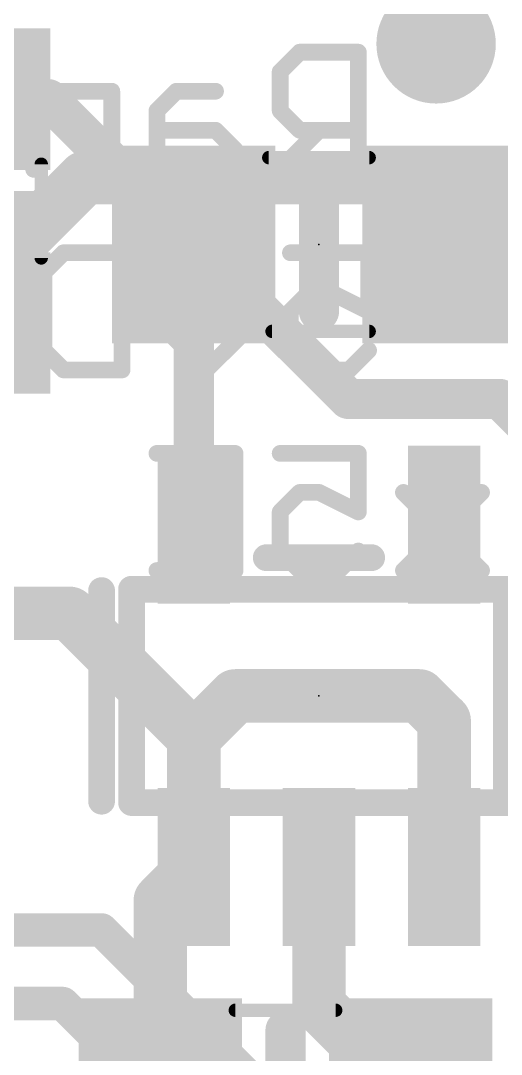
# Model space of a CAD drawing. Extents: x -0.1 to 25.5, y -0.1 to 17.9.
# Drawn here: x 5.86 to 9.51, y 6.04 to 13.89 of the extents above; entities that cross this region are included whole.
import ezdxf

# ---------------------------------------------------------------- set-up
doc = ezdxf.new("R2010")
doc.units = 0
for name, color, linetype in [('1', 12, 'CONTINUOUS'), ('16', 5, 'CONTINUOUS'), ('18', 110, 'CONTINUOUS'), ('21', 40, 'CONTINUOUS'), ('22', 6, 'CONTINUOUS'), ('23', 40, 'CONTINUOUS'), ('51', 253, 'CONTINUOUS')]:
    doc.layers.add(name, color=color, linetype=linetype)

# ---------------------------------------------------------------- blocks, each defined once
blk = doc.blocks.new('RECT')
blk.add_solid([(-0.5, -0.5), (0.5, -0.5), (-0.5, 0.5), (0.5, 0.5)])
blk = doc.blocks.new('ROUNDV')
at = {"const_width": 0.5}
blk.add_lwpolyline([(0, -0.25, 1), (0, 0.25, 1), (0, -0.25)], format="xyb", dxfattribs=at)

msp = doc.modelspace()

# ---------------------------------------------------------------- linework, layer by layer
at = {"layer": '1'}
for points, const_width in [([(5.588, 13.296), (6.074, 13.296)], 0.3048), ([(6.074, 13.296), (7.178, 12.192)], 0.3048), ([(7.178, 12.192), (7.178, 10.0631)], 0.3048), ([(7.178, 12.192), (8.3513, 11.0187)], 0.3048), ([(8.3513, 11.0187), (9.5003, 11.0187)], 0.3048), ([(9.5003, 11.0187), (9.942, 10.577)], 0.3048), ([(5.054, 9.39), (6.236, 9.39)], 0.4064), ([(6.236, 9.39), (7.178, 8.448)], 0.4064), ([(7.493, 8.763), (7.178, 8.448)], 0.4064), ([(8.89, 8.763), (7.493, 8.763)], 0.4064), ([(9.078, 8.575), (8.89, 8.763)], 0.4064), ([(9.078, 7.4629), (9.078, 8.575)], 0.4064), ([(7.178, 8.448), (7.178, 7.4629)], 0.4064), ([(7.178, 7.4629), (6.924, 7.2089)], 0.4064), ([(8.128, 7.4629), (8.128, 6.411)], 0.4064), ([(6.924, 7.2089), (6.924, 5.715)], 0.4064), ([(8.824, 5.715), (8.128, 6.411)], 0.4064)]:
    msp.add_lwpolyline(points, dxfattribs=dict(at, const_width=const_width))
for points, const_width in [([(6.1279, 13.3499, 1), (6.0201, 13.2421)], 0.1524), ([(6.074, 13.2198, 1), (6.074, 13.3722)], 0.1524), ([(7.2542, 12.192, 1), (7.1018, 12.192)], 0.1524), ([(7.2319, 12.2459, 1), (7.1241, 12.1381)], 0.1524), ([(7.1241, 12.1381, 1), (7.2319, 12.2459)], 0.1524), ([(8.3513, 11.0949, 1), (8.3513, 10.9425)], 0.1524), ([(9.5542, 11.0726, 1), (9.4464, 10.9648)], 0.1524), ([(9.5003, 10.9425, 1), (9.5003, 11.0949)], 0.1524), ([(8.2974, 10.9648, 1), (8.4052, 11.0726)], 0.1524), ([(7.1018, 10.0631, 1), (7.2542, 10.0631)], 0.1524), ([(6.3078, 9.4618, 1), (6.1642, 9.3182)], 0.2032), ([(6.236, 9.2884, 1), (6.236, 9.4916)], 0.2032), ([(7.493, 8.8646, 1), (7.493, 8.6614)], 0.2032), ([(7.5648, 8.6912, 1), (7.4212, 8.8348)], 0.2032), ([(8.9618, 8.8348, 1), (8.8182, 8.6912)], 0.2032), ([(8.89, 8.6614, 1), (8.89, 8.8646)], 0.2032), ([(9.1796, 8.575, 1), (8.9764, 8.575)], 0.2032), ([(9.0062, 8.5032, 1), (9.1498, 8.6468)], 0.2032), ([(7.2796, 8.448, 1), (7.0764, 8.448)], 0.2032), ([(7.1062, 8.5198, 1), (7.2498, 8.3762)], 0.2032), ([(7.1062, 8.3762, 1), (7.2498, 8.5198)], 0.2032), ([(7.2498, 7.3911, 1), (7.1062, 7.5347)], 0.2032), ([(8.2296, 7.4629, 1), (8.0264, 7.4629)], 0.2032), ([(7.0764, 7.4629, 1), (7.2796, 7.4629)], 0.2032), ([(8.9764, 7.4629, 1), (9.1796, 7.4629)], 0.2032), ([(7.0256, 7.2089, 1), (6.8224, 7.2089)], 0.2032), ([(6.8522, 7.2807, 1), (6.9958, 7.1371)], 0.2032), ([(8.1998, 6.4828, 1), (8.0562, 6.3392)], 0.2032), ([(8.0264, 6.411, 1), (8.2296, 6.411)], 0.2032)]:
    msp.add_lwpolyline(points, format="xyb", dxfattribs=dict(at, const_width=const_width))
at = {"layer": '16'}
for points, const_width in [([(6.35, 12.7), (3.556, 9.906)], 0.4064), ([(21.248, 12.7), (6.35, 12.7)], 0.4064), ([(6.477, 6.985), (4.8492, 6.985)], 0.254), ([(8.128, 5.334), (6.477, 6.985)], 0.254), ([(2.5908, 6.4262), (6.1819, 6.4262)], 0.254), ([(6.1819, 6.4262), (7.9091, 4.699)], 0.254)]:
    msp.add_lwpolyline(points, dxfattribs=dict(at, const_width=const_width))
for points, const_width in [([(6.35, 12.8016, 1), (6.35, 12.5984)], 0.2032), ([(6.4218, 12.6282, 1), (6.2782, 12.7718)], 0.2032), ([(6.5219, 7.0299, 1), (6.4321, 6.9401)], 0.127), ([(6.477, 6.9215, 1), (6.477, 7.0485)], 0.127), ([(6.2268, 6.4711, 1), (6.137, 6.3813)], 0.127), ([(6.1819, 6.3627, 1), (6.1819, 6.4897)], 0.127)]:
    msp.add_lwpolyline(points, format="xyb", dxfattribs=dict(at, const_width=const_width))
at = {"layer": '21'}
for points, const_width in [([(8.128, 12.7), (8.128, 11.684)], 0.3048), ([(5.988, 12.446), (5.188, 12.446)], 0.3048), ([(7.728, 9.813), (8.528, 9.813)], 0.2032), ([(6.478, 9.563), (6.478, 7.963)], 0.2032), ([(7.874, 6.223), (7.874, 5.207)], 0.3048)]:
    msp.add_lwpolyline(points, dxfattribs=dict(at, const_width=const_width))
for points, const_width in [([(8.2042, 12.7, 1), (8.0518, 12.7)], 0.1524), ([(5.988, 12.3698, 1), (5.988, 12.5222)], 0.1524), ([(8.0518, 11.684, 1), (8.2042, 11.684)], 0.1524), ([(7.728, 9.8638, 1), (7.728, 9.7622)], 0.1016), ([(8.528, 9.7622, 1), (8.528, 9.8638)], 0.1016), ([(6.5288, 9.563, 1), (6.4272, 9.563)], 0.1016), ([(6.4272, 7.963, 1), (6.5288, 7.963)], 0.1016), ([(7.9502, 6.223, 1), (7.7978, 6.223)], 0.1524)]:
    msp.add_lwpolyline(points, format="xyb", dxfattribs=dict(at, const_width=const_width))
at = {"layer": '22', "const_width": 0.127}
for points in [[(7.9818, 13.6533), (7.8335, 13.505)], [(8.4267, 13.6533), (7.9818, 13.6533)], [(8.4267, 12.7635), (8.4267, 13.6533)], [(7.8335, 13.505), (7.8335, 13.2084)], [(6.1108, 13.3567), (5.9625, 13.2084)], [(6.5556, 13.3567), (6.1108, 13.3567)], [(6.5556, 12.7635), (6.5556, 13.3567)], [(7.0463, 13.3567), (6.898, 13.2084)], [(7.3429, 13.3567), (7.0463, 13.3567)], [(5.9625, 13.2084), (5.9625, 12.7635)], [(6.898, 13.2084), (6.898, 12.7635)], [(7.8335, 13.2084), (7.9818, 13.0601)], [(7.3429, 13.0601), (6.898, 13.0601)], [(7.4912, 12.9118), (7.3429, 13.0601)], [(8.1301, 13.0601), (7.8335, 12.7635)], [(7.9818, 13.0601), (8.4267, 13.0601)], [(7.3429, 12.7635), (7.4912, 12.9118)], [(6.898, 12.7635), (7.3429, 12.7635)], [(6.0404, 11.981), (6.1887, 12.1293)], [(6.1887, 12.1293), (6.6336, 12.1293)], [(6.6336, 12.1293), (6.6336, 11.2395)], [(6.9759, 11.5361), (6.9759, 12.1293)], [(7.5691, 12.1293), (7.5691, 11.5361)], [(7.9115, 12.1293), (8.5046, 12.1293)], [(8.5046, 12.1293), (8.5046, 11.6844)], [(6.0404, 11.3878), (6.0404, 11.981)], [(8.0598, 11.8327), (7.9115, 11.6844)], [(8.2081, 11.8327), (8.0598, 11.8327)], [(8.5046, 11.6844), (8.2081, 11.8327)], [(7.9115, 11.6844), (7.9115, 11.3878)], [(9.4402, 11.6844), (8.847, 11.6844)], [(7.2725, 11.2395), (6.9759, 11.5361)], [(7.5691, 11.5361), (7.2725, 11.2395)], [(6.1887, 11.2395), (6.0404, 11.3878)], [(7.9115, 11.3878), (8.0598, 11.2395)], [(8.3563, 11.2395), (8.5046, 11.3878)], [(6.6336, 11.2395), (6.1887, 11.2395)], [(8.0598, 11.2395), (8.3563, 11.2395)], [(6.898, 10.6053), (7.4912, 10.6053)], [(7.4912, 10.6053), (7.4912, 9.7155)], [(7.8335, 10.6053), (8.4267, 10.6053)], [(8.4267, 10.6053), (8.4267, 10.1604)], [(7.9818, 10.3087), (7.8335, 10.1604)], [(8.1301, 10.3087), (7.9818, 10.3087)], [(8.4267, 10.1604), (8.1301, 10.3087)], [(9.3622, 10.3087), (8.769, 9.7155)], [(9.3622, 9.7155), (8.769, 10.3087)], [(7.4912, 10.1604), (7.1946, 10.1604)], [(7.8335, 10.1604), (7.8335, 9.8638)], [(7.8335, 9.8638), (7.9818, 9.7155)], [(8.2784, 9.7155), (8.4267, 9.8638)], [(7.4912, 9.7155), (6.898, 9.7155)], [(7.9818, 9.7155), (8.2784, 9.7155)]]:
    msp.add_lwpolyline(points, dxfattribs=at)
at = {"layer": '22', "const_width": 0.0635}
for points in [[(7.9818, 13.685, 1), (7.9818, 13.6215)], [(8.0042, 13.6308, 1), (7.9593, 13.6757)], [(8.4584, 13.6533, 1), (8.3949, 13.6533)], [(8.4267, 13.6215, 1), (8.4267, 13.685)], [(7.811, 13.5274, 1), (7.856, 13.4825)], [(7.8653, 13.505, 1), (7.8018, 13.505)], [(6.1108, 13.3884, 1), (6.1108, 13.3249)], [(6.1332, 13.3342, 1), (6.0883, 13.3791)], [(6.5874, 13.3567, 1), (6.5239, 13.3567)], [(6.5556, 13.3249, 1), (6.5556, 13.3884)], [(7.0463, 13.3884, 1), (7.0463, 13.3249)], [(7.0687, 13.3342, 1), (7.0238, 13.3791)], [(7.3429, 13.3249, 1), (7.3429, 13.3884)], [(5.9942, 13.2084, 1), (5.9307, 13.2084)], [(6.9297, 13.2084, 1), (6.8662, 13.2084)], [(7.856, 13.2308, 1), (7.811, 13.1859)], [(5.94, 13.2308, 1), (5.9849, 13.1859)], [(6.8755, 13.2308, 1), (6.9204, 13.1859)], [(7.8018, 13.2084, 1), (7.8653, 13.2084)], [(6.898, 13.0918, 1), (6.898, 13.0283)], [(7.3653, 13.0825, 1), (7.3204, 13.0376)], [(7.3429, 13.0283, 1), (7.3429, 13.0918)], [(7.9818, 13.0918, 1), (7.9818, 13.0283)], [(7.9593, 13.0376, 1), (8.0042, 13.0825)], [(8.1525, 13.0376, 1), (8.1076, 13.0825)], [(8.4267, 13.0283, 1), (8.4267, 13.0918)], [(7.5136, 12.8893, 1), (7.4687, 12.9342)], [(7.4687, 12.8893, 1), (7.5136, 12.9342)], [(6.898, 12.7953, 1), (6.898, 12.7317)], [(7.3204, 12.786, 1), (7.3653, 12.741)], [(7.3429, 12.7317, 1), (7.3429, 12.7953)], [(7.811, 12.786, 1), (7.856, 12.741)], [(5.9307, 12.7635, 1), (5.9942, 12.7635)], [(6.5239, 12.7635, 1), (6.5874, 12.7635)], [(6.8662, 12.7635, 1), (6.9297, 12.7635)], [(8.3949, 12.7635, 1), (8.4584, 12.7635)], [(6.1887, 12.161, 1), (6.1887, 12.0975)], [(6.2112, 12.1068, 1), (6.1663, 12.1517)], [(6.6653, 12.1293, 1), (6.6018, 12.1293)], [(6.6336, 12.0975, 1), (6.6336, 12.161)], [(7.0077, 12.1293, 1), (6.9442, 12.1293)], [(7.6009, 12.1293, 1), (7.5374, 12.1293)], [(7.9115, 12.161, 1), (7.9115, 12.0975)], [(8.5364, 12.1293, 1), (8.4729, 12.1293)], [(8.5046, 12.0975, 1), (8.5046, 12.161)], [(6.0722, 11.981, 1), (6.0087, 11.981)], [(6.018, 12.0034, 1), (6.0629, 11.9585)], [(8.0598, 11.8644, 1), (8.0598, 11.8009)], [(8.0822, 11.8102, 1), (8.0373, 11.8551)], [(8.2222, 11.8611, 1), (8.1939, 11.8043)], [(8.2081, 11.8009, 1), (8.2081, 11.8644)], [(7.9432, 11.6844, 1), (7.8797, 11.6844)], [(7.889, 11.7068, 1), (7.9339, 11.6619)], [(8.4729, 11.6844, 1), (8.5364, 11.6844)], [(8.4904, 11.656, 1), (8.5188, 11.7128)], [(8.847, 11.7161, 1), (8.847, 11.6526)], [(9.4402, 11.6526, 1), (9.4402, 11.7161)], [(6.9984, 11.5585, 1), (6.9535, 11.5136)], [(6.9442, 11.5361, 1), (7.0077, 11.5361)], [(7.5374, 11.5361, 1), (7.6009, 11.5361)], [(7.5916, 11.5136, 1), (7.5467, 11.5585)], [(6.0629, 11.4102, 1), (6.018, 11.3653)], [(6.0087, 11.3878, 1), (6.0722, 11.3878)], [(7.8797, 11.3878, 1), (7.9432, 11.3878)], [(7.9339, 11.4102, 1), (7.889, 11.3653)], [(8.5271, 11.3653, 1), (8.4822, 11.4102)], [(6.1887, 11.2713, 1), (6.1887, 11.2078)], [(6.1663, 11.217, 1), (6.2112, 11.262)], [(6.6018, 11.2395, 1), (6.6653, 11.2395)], [(6.6336, 11.2078, 1), (6.6336, 11.2713)], [(7.2501, 11.262, 1), (7.295, 11.217)], [(7.2501, 11.217, 1), (7.295, 11.262)], [(8.0598, 11.2713, 1), (8.0598, 11.2078)], [(8.0373, 11.217, 1), (8.0822, 11.262)], [(8.3339, 11.262, 1), (8.3788, 11.217)], [(8.3563, 11.2078, 1), (8.3563, 11.2713)], [(6.898, 10.637, 1), (6.898, 10.5735)], [(7.5229, 10.6053, 1), (7.4594, 10.6053)], [(7.4912, 10.5735, 1), (7.4912, 10.637)], [(7.8335, 10.637, 1), (7.8335, 10.5735)], [(8.4584, 10.6053, 1), (8.3949, 10.6053)], [(8.4267, 10.5735, 1), (8.4267, 10.637)], [(7.9818, 10.3404, 1), (7.9818, 10.2769)], [(8.0042, 10.2862, 1), (7.9593, 10.3311)], [(8.1443, 10.3371, 1), (8.1159, 10.2803)], [(8.1301, 10.2769, 1), (8.1301, 10.3404)], [(8.7915, 10.3311, 1), (8.7466, 10.2862)], [(9.3846, 10.2862, 1), (9.3397, 10.3311)], [(7.1946, 10.1921, 1), (7.1946, 10.1286)], [(7.4912, 10.1286, 1), (7.4912, 10.1921)], [(7.811, 10.1828, 1), (7.856, 10.1379)], [(7.8653, 10.1604, 1), (7.8018, 10.1604)], [(8.4125, 10.132, 1), (8.4409, 10.1888)], [(8.3949, 10.1604, 1), (8.4584, 10.1604)], [(7.856, 9.8862, 1), (7.811, 9.8413)], [(7.8018, 9.8638, 1), (7.8653, 9.8638)], [(8.4491, 9.8413, 1), (8.4042, 9.8862)], [(6.898, 9.7473, 1), (6.898, 9.6837)], [(7.4594, 9.7155, 1), (7.5229, 9.7155)], [(7.4912, 9.6837, 1), (7.4912, 9.7473)], [(7.9818, 9.7473, 1), (7.9818, 9.6837)], [(7.9593, 9.693, 1), (8.0042, 9.738)], [(8.2559, 9.738, 1), (8.3008, 9.693)], [(8.2784, 9.6837, 1), (8.2784, 9.7473)], [(8.7466, 9.738, 1), (8.7915, 9.693)], [(9.3397, 9.693, 1), (9.3846, 9.738)]]:
    msp.add_lwpolyline(points, format="xyb", dxfattribs=at)
at = {"layer": '23'}
for p in [(8.128, 12.192), (8.128, 8.763)]:
    msp.add_point(p, dxfattribs=at)
at = {"layer": '51'}
for points, const_width in [([(7.747, 12.852), (8.509, 12.852)], 0.1016), ([(6.02, 12.802), (6.02, 12.09)], 0.1016), ([(7.772, 11.532), (8.509, 11.532)], 0.1016), ([(6.7056, 7.9526), (6.7056, 9.5734)], 0.2032), ([(6.7056, 9.5734), (9.5504, 9.5734)], 0.2032), ([(9.5504, 9.5734), (9.5504, 7.9526)], 0.2032), ([(9.5504, 7.9526), (6.7056, 7.9526)], 0.2032), ([(7.493, 6.375), (8.255, 6.375)], 0.1016)]:
    msp.add_lwpolyline(points, dxfattribs=dict(at, const_width=const_width))
for points, const_width in [([(7.747, 12.8774, 1), (7.747, 12.8266)], 0.0508), ([(8.509, 12.8266, 1), (8.509, 12.8774)], 0.0508), ([(6.0454, 12.802, 1), (5.9946, 12.802)], 0.0508), ([(5.9946, 12.09, 1), (6.0454, 12.09)], 0.0508), ([(7.772, 11.5574, 1), (7.772, 11.5066)], 0.0508), ([(8.509, 11.5066, 1), (8.509, 11.5574)], 0.0508), ([(6.7564, 9.5734, 1), (6.6548, 9.5734)], 0.1016), ([(6.7056, 9.6242, 1), (6.7056, 9.5226)], 0.1016), ([(9.6012, 9.5734, 1), (9.4996, 9.5734)], 0.1016), ([(9.5504, 9.5226, 1), (9.5504, 9.6242)], 0.1016), ([(6.7056, 8.0034, 1), (6.7056, 7.9018)], 0.1016), ([(9.5504, 7.9018, 1), (9.5504, 8.0034)], 0.1016), ([(6.6548, 7.9526, 1), (6.7564, 7.9526)], 0.1016), ([(9.4996, 7.9526, 1), (9.6012, 7.9526)], 0.1016), ([(7.493, 6.4004, 1), (7.493, 6.3496)], 0.0508), ([(8.255, 6.3496, 1), (8.255, 6.4004)], 0.0508)]:
    msp.add_lwpolyline(points, format="xyb", dxfattribs=dict(at, const_width=const_width))

# ---------------------------------------------------------------- block references
at = {"layer": '1', "xscale": 1.075, "rotation": 270}
for p in [(5.588, 13.296), (5.588, 11.596)]:
    msp.add_blockref('RECT', p, dxfattribs=at)
at = {"layer": '1'}
for p, xscale, yscale in [((7.178, 12.192), 1.24, 1.5), ((9.078, 12.192), 1.24, 1.5), ((7.178, 10.0631), 0.55, 1.2), ((9.078, 10.0631), 0.55, 1.2), ((7.178, 7.4629), 0.55, 1.2), ((8.128, 7.4629), 0.55, 1.2), ((9.078, 7.4629), 0.55, 1.2), ((6.924, 5.715), 1.24, 1.5), ((8.824, 5.715), 1.24, 1.5)]:
    msp.add_blockref('RECT', p, dxfattribs=dict(at, xscale=xscale, yscale=yscale))
at = {"layer": '18', "xscale": 0.9064, "yscale": 0.9064}
msp.add_blockref('ROUNDV', (9.017, 13.716), dxfattribs=at)
msp.add_blockref('ROUNDV', (9.017, 13.716), dxfattribs=at)
at = {"layer": '51', "xscale": 0.5001, "yscale": 0.95, "rotation": 270}
for p in [(5.5931, 13.0342), (5.5931, 11.8658)]:
    msp.add_blockref('RECT', p, dxfattribs=at)
at = {"layer": '51'}
for p, xscale, yscale in [((7.4108, 12.1932), 0.7501, 1.4501), ((8.8587, 12.1932), 0.7501, 1.4501), ((7.178, 9.938), 0.5, 0.65), ((9.078, 9.938), 0.5, 0.65), ((7.178, 7.588), 0.5, 0.65), ((8.128, 7.588), 0.5, 0.65), ((9.078, 7.588), 0.5, 0.65), ((7.1569, 5.7161), 0.7501, 1.4501), ((8.6047, 5.7161), 0.7501, 1.4501)]:
    msp.add_blockref('RECT', p, dxfattribs=dict(at, xscale=xscale, yscale=yscale))

doc.saveas('drawing.dxf')
